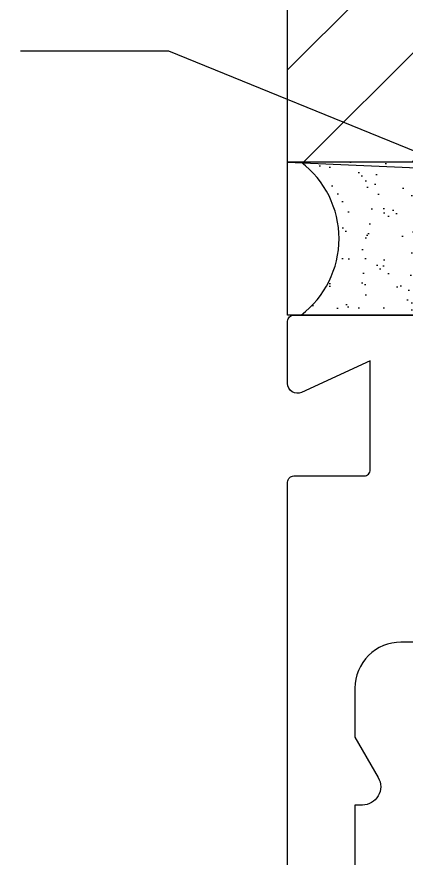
# Model space of a CAD drawing. Extents: x -8.2 to 7.4, y 38.5 to 59.2.
# Drawn here: x -3.838 to -3.202, y 42.494 to 43.869 of the extents above; entities that cross this region are included whole.
import ezdxf

# ---------------------------------------------------------------- set-up
doc = ezdxf.new("R2010")
doc.units = 0
doc.header["$MEASUREMENT"] = 0
doc.layers.get('0').update_dxf_attribs({"linetype": 'CONTINUOUS'})
for name, color, linetype in [('DIM', 7, 'CONTINUOUS'), ('FRAME', 1, 'CONTINUOUS'), ('GASKET', 1, 'CONTINUOUS'), ('SEALANT', 1, 'CONTINUOUS')]:
    doc.layers.add(name, color=color, linetype=linetype)
doc.styles.get("Standard").update_dxf_attribs({"font": 'arial.ttf'})
doc.dimstyles.new('FULL SCALE', dxfattribs={"dimscale": 0.75, "dimtxt": 0.18, "dimasz": 0.18, "dimexe": 0.18, "dimexo": 0.0625, "dimgap": 0.09, "dimtad": 0, "dimtih": 1, "dimtoh": 1, "dimdec": 3, "dimzin": 0, "dimdsep": 46, "dimtxsty": 'Standard', "dimcen": 0.09, "dimadec": 0, "dimazin": 0, "dimtfac": 1, "dimtdec": 3, "dimtofl": 0, "dimtmove": 0, "dimatfit": 3, "dimfxl": 0, "dimtolj": 1, "dimtzin": 0, "dimarcsym": 0})

# ---------------------------------------------------------------- blocks, each defined once
blk = doc.blocks.new('3700-HEAD')
for points in [[(0.11, 1.3878), (0.148, 1.322, -0.57735), (0.122, 1.277), (0.11, 1.277), (0.11, 1.177)], [(0, 0), (0, 1.805, -0.414214), (0.01, 1.815), (0.125, 1.815, 0.414214), (0.135, 1.825), (0.135, 2.003), (0.0227, 1.9515, -0.546624), (0, 1.966), (0, 2.068, -0.414214), (0.01, 2.078), (0.2696, 2.078, -0.414214)], [(0.6389, 1.5433), (0.185, 1.5433, 0.414214), (0.11, 1.4683), (0.11, 1.388)]]:
    blk.add_lwpolyline(points, format="xyb")

msp = doc.modelspace()

# ---------------------------------------------------------------- hatches: boundary and pattern name
h = msp.add_hatch()
h.set_pattern_fill('ANSI31', color=256, style=0)
h.set_pattern_definition([(45, (1.95074, 0.51516), (-0.08838835, 0.08838835), [])])
h.paths.add_polyline_path([(-3.3958, 44.2563), (-3.3958, 43.6313), (-2.1608, 43.6314), (-2.1608, 44.2563)])
h.paths.add_polyline_path([(-1.8808, 44.2563), (-1.8808, 43.6314), (-1.1608, 43.6314), (-1.1608, 44.2563)])
edge = h.paths.add_edge_path()
edge.add_line((-0.8808, 44.2563), (-0.8808, 43.6315))
edge.add_line((-0.8808, 43.6315), (0.1988, 43.6315))
edge.add_arc((0.2012, 43.5065), 0.125, 88.914, 91.092, ccw=False)
edge.add_line((0.2036, 43.6315), (0.3161, 43.6315))
edge.add_arc((0.3182, 43.5065), 0.125, 89.0743, 90.9318, ccw=False)
edge.add_line((0.3202, 43.6315), (0.6302, 43.6315))
edge.add_line((0.6302, 43.6315), (2.3282, 43.6315))
edge.add_line((2.3282, 43.6315), (2.3282, 44.2563))
edge.add_line((2.3282, 44.2563), (-0.8808, 44.2563))
at = {"layer": 'DIM', "linetype": 'Continuous'}
h = msp.add_hatch(dxfattribs=at)
h.set_pattern_fill('AR-SAND', color=256, scale=0.03, angle=-90, style=0)
h.set_pattern_definition([(52.5, (-51.107083, 46.49465), (0.057804713, -0.0018898), [0, -0.0456, 0, -0.051, 0, -0.04875]), (82.5, (-51.10708, 46.49465), (0.08466438, 0.0530933), [0, -0.0246, 0, -0.0411, 0, -0.01575]), (122.5, (-51.107083, 46.45775), (0.00016977, 0.093424256), [0, -0.015, 0, -0.054, 0, -0.0705]), (132.5, (-51.10708, 46.45775), (0.02633027, 0.0901838), [0, -0.0075, 0, -0.0354, 0, -0.0405])])
h.paths.add_polyline_path([(-3.0619, 43.3813), (-3.3739, 43.3813, 0.496), (-3.3739, 43.6313), (-3.0619, 43.6313, 1)])

# ---------------------------------------------------------------- linework, layer by layer
at = {"layer": 'DIM'}
msp.add_line((-3.3958, 43.6313), (-3.3958, 44.2563), dxfattribs=at)
at = {"layer": 'GASKET'}
msp.add_lwpolyline([(2.3282, 43.3815), (2.3282, 43.6315), (-3.3958, 43.6313), (2.3282, 43.3815), (-3.3958, 43.3815), (-3.3958, 43.6313)], dxfattribs=at)
at = {"layer": 'SEALANT'}
msp.add_arc((-3.4689, 43.5063), 0.157, 307.2372, 52.7628, dxfattribs=at)

# ---------------------------------------------------------------- block references
at = {"layer": 'FRAME'}
msp.add_blockref('3700-HEAD', (-3.3958, 41.3035), dxfattribs=at)

# ---------------------------------------------------------------- leaders
at = {"layer": 'DIM', "annotation_type": 0, "has_hookline": 1, "hookline_direction": 1}
for points, text_width in [([(-2.2079, 43.2484), (-3.5901, 43.813), (-3.832, 43.813)], 2.1718), ([(-2.3095, 42.6579), (-3.3453, 42.2002), (-3.7203, 42.2002)], 3.3993)]:
    msp.add_leader(points, dimstyle='FULL SCALE', override={"dimgap": 0.09, "dimtad": 0}, dxfattribs=dict(at, text_width=text_width))

doc.saveas('drawing.dxf')
